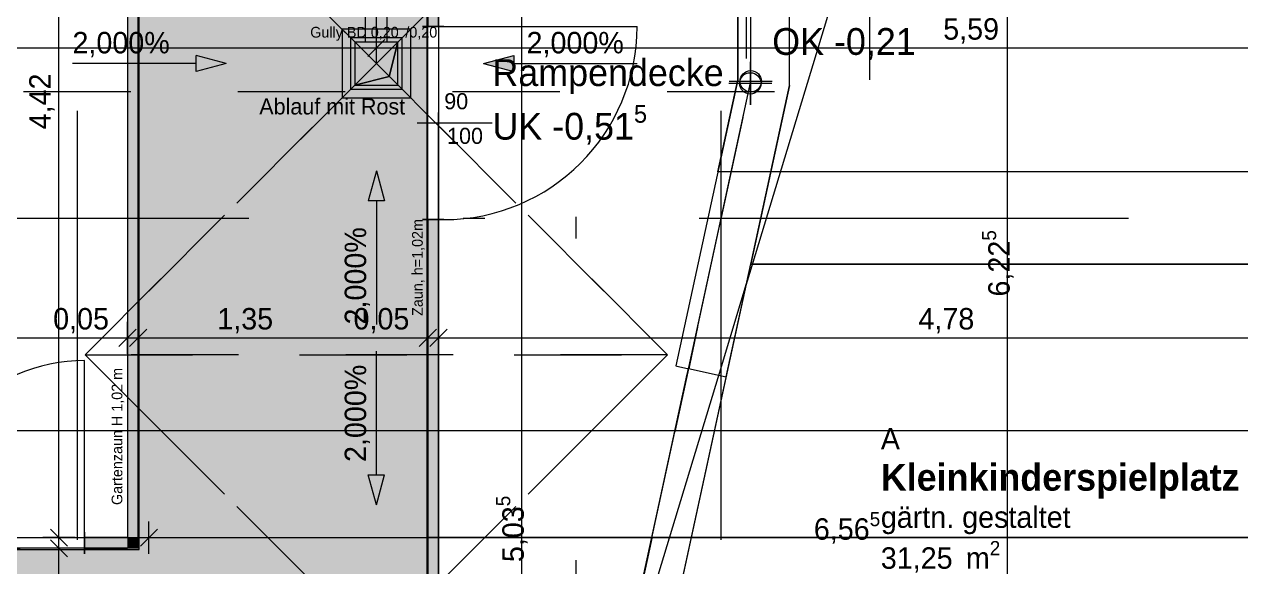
# Model space of a CAD drawing. Header units: metres. Extents: x -3.9 to 83, y -38 to 6.2.
# Drawn here: x 11.75 to 17.42, y -19.63 to -17.1 of the extents above; entities that cross this region are included whole.
import ezdxf

# ---------------------------------------------------------------- set-up
doc = ezdxf.new("R2010")
doc.units = ezdxf.units.M
doc.header["$MEASUREMENT"] = 0
doc.set_wipeout_variables(frame=1)
for name, pattern in [('Achse', [0.004, 0.002, -0.001, 0, -0.001]), ('PUNKT', [1, 0, -1]), ('Schnittlinie', [0.006, 0.003, -0.0015, 0, -0.0015]), ('Untersicht', [0.001, 0.0005, -0.0005]), ('Wipeout_Contour', [1, 0, -1])]:
    doc.linetypes.add(name, pattern=pattern)
for name, color, linetype in [('0._EG PP_2_000 Achsraster', 7, 'Continuous'), ('0._EG PP_2_110 Wand Aussen', 7, 'Continuous'), ('0._EG PP_2_140 Geländer transparent', 7, 'Continuous'), ('0._EG PP_2_210 Decke', 7, 'Continuous'), ('0._EG PP_2_220 Bodenaufbau', 7, 'Continuous'), ('0._EG PP_2_221 Bodenaufbau - Abdichtung', 7, 'Continuous'), ('0._EG PP_2_221 Bodenaufbau - Terrassenbelag', 7, 'Continuous'), ('0._EG PP_2_270 Deckendurchbruchsymbol', 7, 'Continuous'), ('0._EG PP_2_330 Dachaufbau', 7, 'Continuous'), ('0._EG PP_2_420 Rampe', 7, 'Continuous'), ('0._EG PP_2_611 Entwässerung', 7, 'Continuous'), ('0._EG PP_2_717 Außen Ausstattung', 7, 'Continuous'), ('0._EG PP_2_810 Raum', 7, 'Continuous'), ('0._EG PP_2_815 Raumbegrenzung', 7, 'Continuous'), ('0._EG PP_2_851 Marker Schnitt', 7, 'Continuous'), ('0._EG PP_2_945 Einreichplan Beschriftung', 7, 'Continuous'), ('0._EG PP_2_950 Polierplan Bemaßung', 7, 'Continuous'), ('0._EG PP_2_955 Polierplan Beschriftung', 7, 'Continuous')]:
    doc.layers.add(name, color=color, linetype=linetype)
doc.styles.add('ERSTELLTER_STIL_10', font='')
doc.styles.add('ERSTELLTER_STIL_2', font='')
doc.styles.get('ERSTELLTER_STIL_10').set_extended_font_data('Eurostile', bold=True)
doc.styles.get('ERSTELLTER_STIL_2').set_extended_font_data('Eurostile')

msp = doc.modelspace()

# ---------------------------------------------------------------- hatches: boundary and pattern name
at = {"layer": '0._EG PP_2_140 Geländer transparent', "linetype": 'Continuous', "lineweight": 13}
for points in [[(13.635, -16.64), (13.635, -17.1076), (13.685, -17.1076), (13.685, -16.64)], [(12.285, -19.49), (12.285, -17.05), (12.235, -17.05), (12.235, -19.49)], [(13.635, -19.295), (13.685, -19.295), (13.685, -18.0076), (13.635, -18.0076)], [(13.635, -19.295), (13.635, -21.29), (13.685, -21.29), (13.685, -19.295)], [(12.235, -19.49), (12.035, -19.49), (12.035, -19.54), (12.235, -19.54)], [(12.235, -19.49), (12.235, -19.54), (12.285, -19.54)], [(12.285, -19.49), (12.235, -19.49), (12.285, -19.54)]]:
    msp.add_hatch(color=4, dxfattribs=at).paths.add_polyline_path(points)
at = {"layer": '0._EG PP_2_270 Deckendurchbruchsymbol', "linetype": 'Continuous', "lineweight": 0, "true_color": 0x000000}
msp.add_hatch(color=18, dxfattribs=at).paths.add_polyline_path([(13.295, -17.38), (13.495, -17.38), (13.495, -17.18), (13.4546, -17.3396)])
at = {"layer": '0._EG PP_2_950 Polierplan Bemaßung', "linetype": 'Continuous', "lineweight": 13, "true_color": 0x6c6cff}
for points in [[(12.695, -17.28), (12.555, -17.2425), (12.555, -17.3175)], [(13.895, -17.28), (14.035, -17.3175), (14.035, -17.2425)], [(13.395, -17.78), (13.3575, -17.92), (13.4325, -17.92)], [(13.395, -19.3375), (13.4325, -19.1975), (13.3575, -19.1975)]]:
    msp.add_hatch(color=171, dxfattribs=at).paths.add_polyline_path(points)

# ---------------------------------------------------------------- linework, layer by layer
at = {"layer": '0._EG PP_2_000 Achsraster', "color": 5, "linetype": 'Achse', "lineweight": 0, "ltscale": 1000}
msp.add_line((12, 3), (12, -36), dxfattribs=at)
at = {"layer": '0._EG PP_2_140 Geländer transparent', "color": 8, "linetype": 'Continuous', "lineweight": 13, "ltscale": 1000}
for p, q in [((13.61, -17.1076), (13.635, -17.1076)), ((13.71, -17.1076), (13.61, -17.1076)), ((13.635, -17.1076), (13.685, -17.1076)), ((13.685, -17.1076), (13.71, -17.1076)), ((13.61, -18.0076), (13.635, -18.0076)), ((13.71, -18.0076), (13.61, -18.0076)), ((13.635, -18.0076), (13.685, -18.0076)), ((13.685, -18.0076), (13.71, -18.0076)), ((12.035, -19.49), (12.035, -19.465)), ((12.035, -19.465), (12.035, -19.565)), ((12.035, -19.54), (12.035, -19.49)), ((12.035, -19.565), (12.035, -19.54))]:
    msp.add_line(p, q, dxfattribs=at)
at = {"layer": '0._EG PP_2_140 Geländer transparent', "color": 7, "linetype": 'Continuous', "lineweight": 18, "ltscale": 1000}
for p, q in [((13.635, -17.1076), (13.685, -17.1076)), ((13.635, -17.1076), (13.685, -17.1076)), ((13.635, -17.1076), (13.685, -17.1076)), ((13.635, -18.0076), (13.685, -18.0076)), ((13.635, -18.0076), (13.685, -18.0076)), ((13.635, -18.0076), (13.685, -18.0076)), ((12.035, -19.49), (12.035, -19.54)), ((12.035, -19.49), (12.035, -19.54)), ((12.035, -19.49), (12.035, -19.54))]:
    msp.add_line(p, q, dxfattribs=at)
at = {"layer": '0._EG PP_2_140 Geländer transparent', "color": 8, "linetype": 'Untersicht', "lineweight": 13, "ltscale": 1000}
for p, q in [((13.635, -18.0076), (13.635, -17.1076)), ((13.685, -18.0076), (13.685, -17.1076)), ((11.235, -19.49), (12.035, -19.49)), ((11.235, -19.54), (12.035, -19.54))]:
    msp.add_line(p, q, dxfattribs=at)
at = {"layer": '0._EG PP_2_140 Geländer transparent', "color": 7, "linetype": 'Continuous', "lineweight": 13, "ltscale": 1000}
for p, q in [((13.71, -17.1076), (14.61, -17.1076)), ((13.935, -17.5576), (13.585, -17.5576)), ((12.035, -19.465), (12.035, -18.665))]:
    msp.add_line(p, q, dxfattribs=at)
at = {"layer": '0._EG PP_2_140 Geländer transparent', "color": 7, "linetype": 'Continuous', "lineweight": 18, "ltscale": 1000, "flags": 128}
for points in [[(13.635, -16.59), (13.635, -17.1076)], [(13.685, -17.1076), (13.685, -16.64)], [(12.235, -17.05), (12.235, -19.49)], [(12.285, -19.54), (12.285, -17.05)], [(13.635, -18.0076), (13.635, -19.295)], [(13.685, -19.295), (13.685, -18.0076)], [(13.635, -19.295), (13.635, -21.29)], [(13.685, -21.29), (13.685, -19.295)], [(12.235, -19.49), (12.035, -19.49)], [(12.035, -19.54), (12.235, -19.54)], [(12.285, -19.54), (12.235, -19.54)]]:
    msp.add_lwpolyline(points, dxfattribs=at)
at = {"layer": '0._EG PP_2_140 Geländer transparent', "color": 7, "linetype": 'Continuous', "lineweight": 13, "ltscale": 1000}
for centre, radius, start, end in [((13.71, -17.1076), 0.9, 270, 0), ((12.035, -19.465), 0.8, 90, 180)]:
    msp.add_arc(centre, radius, start, end, dxfattribs=at)
at = {"layer": '0._EG PP_2_220 Bodenaufbau', "color": 7, "linetype": 'Continuous', "lineweight": 13, "ltscale": 1000, "true_color": 0xf4f4f4, "flags": 128}
msp.add_lwpolyline([(13.635, -21.295), (18.8503, -21.295), (18.8503, -19.4902), (13.635, -19.4902)], close=True, dxfattribs=at)
at = {"layer": '0._EG PP_2_221 Bodenaufbau - Abdichtung', "color": 171, "linetype": 'Untersicht', "lineweight": 13, "ltscale": 1000, "true_color": 0x6c6cff, "flags": 128}
for points in [[(13.395, -17.28), (10.985, -14.87)], [(10.99, -14.875), (13.395, -17.28)], [(12.0375, -18.6375), (13.395, -17.28)], [(13.395, -17.28), (12.0375, -18.6375)], [(13.395, -17.28), (14.7525, -18.6375)], [(14.7525, -18.6375), (13.395, -17.28)], [(14.7525, -18.6375), (12.0375, -18.6375)], [(13.395, -19.995), (12.0375, -18.6375)], [(12.0375, -18.6375), (14.7525, -18.6375)], [(12.0375, -18.6375), (13.395, -19.995)], [(14.7525, -18.6375), (13.395, -19.995)], [(13.395, -19.995), (14.7525, -18.6375)]]:
    msp.add_lwpolyline(points, dxfattribs=at)
at = {"layer": '0._EG PP_2_221 Bodenaufbau - Terrassenbelag', "color": 7, "linetype": 'Continuous', "lineweight": 18, "ltscale": 1000, "flags": 128}
for points in [[(12.29, -19.545), (12.29, -15.28)], [(13.63, -16.585), (13.63, -21.29)], [(5.435, -19.545), (12.29, -19.545)]]:
    msp.add_lwpolyline(points, dxfattribs=at)
at = {"layer": '0._EG PP_2_270 Deckendurchbruchsymbol', "color": 7, "linetype": 'Continuous', "lineweight": 13, "ltscale": 1000, "flags": 128}
for points in [[(13.4546, -17.3396), (13.495, -17.18), (13.295, -17.18), (13.295, -17.38)], [(13.295, -17.38), (13.495, -17.38), (13.495, -17.18), (13.4546, -17.3396)]]:
    msp.add_lwpolyline(points, close=True, dxfattribs=at)
at = {"layer": '0._EG PP_2_611 Entwässerung', "color": 8, "linetype": 'Untersicht', "lineweight": 0, "ltscale": 1000}
for p, q in [((13.345, -17.18), (13.345, -15.28)), ((13.445, -17.18), (13.445, -15.28)), ((13.445, -17.18), (13.345, -17.18))]:
    msp.add_line(p, q, dxfattribs=at)
at = {"layer": '0._EG PP_2_611 Entwässerung', "color": 76, "linetype": 'Achse', "lineweight": 13, "ltscale": 1000, "true_color": 0x3f7f02}
msp.add_line((13.395, -17.18), (13.395, -15.28), dxfattribs=at)
at = {"layer": '0._EG PP_2_611 Entwässerung', "color": 7, "linetype": 'Continuous', "lineweight": 13, "ltscale": 1000}
for p, q in [((13.555, -17.12), (13.235, -17.12)), ((13.235, -17.12), (13.235, -17.44)), ((13.555, -17.44), (13.555, -17.12)), ((13.515, -17.16), (13.275, -17.16)), ((13.275, -17.16), (13.275, -17.4)), ((13.515, -17.4), (13.515, -17.16)), ((13.275, -17.4), (13.515, -17.4)), ((13.235, -17.44), (13.555, -17.44))]:
    msp.add_line(p, q, dxfattribs=at)
at = {"layer": '0._EG PP_2_717 Außen Ausstattung', "color": 7, "linetype": 'Continuous', "lineweight": 13, "ltscale": 1000}
msp.add_line((12.035, -19.49), (12.035, -18.69), dxfattribs=at)
at = {"layer": '0._EG PP_2_851 Marker Schnitt', "color": 7, "linetype": 'Schnittlinie', "lineweight": 13, "ltscale": 1000}
msp.add_line((14.325, 4.805), (14.325, -35.645), dxfattribs=at)
at = {"layer": '0._EG PP_2_950 Polierplan Bemaßung', "color": 6, "linetype": 'Continuous', "lineweight": 13, "ltscale": 1000, "true_color": 0xfb02fe}
for p, q in [((11.9158, -19.49), (11.9158, -15.07)), ((16.3372, -21.295), (16.3372, -15.07)), ((14.0725, -21.675), (14.0725, -16.64)), ((13.435, -17.167), (13.355, -17.247)), ((13.395, -17.282), (13.395, -17.132)), ((8.585, -17.207), (13.395, -17.207)), ((12.275, -18.5183), (12.195, -18.5983)), ((12.235, -18.6333), (12.235, -18.4833)), ((12.325, -18.5183), (12.245, -18.5983)), ((12.285, -18.6333), (12.285, -18.4833)), ((13.675, -18.5183), (13.595, -18.5983)), ((13.635, -18.6333), (13.635, -18.4833)), ((13.725, -18.5183), (13.645, -18.5983)), ((13.685, -18.6333), (13.685, -18.4833)), ((6.935, -18.5583), (12.235, -18.5583)), ((12.235, -18.5583), (12.285, -18.5583)), ((12.285, -18.5583), (13.635, -18.5583)), ((13.635, -18.5583), (13.685, -18.5583)), ((11.9908, -19.49), (11.8408, -19.49)), ((11.8758, -19.45), (11.9558, -19.53)), ((11.8758, -19.5), (11.9558, -19.58)), ((11.9158, -19.54), (11.9158, -19.49)), ((11.9908, -19.54), (11.8408, -19.54)), ((11.9158, -20.99), (11.9158, -19.54))]:
    msp.add_line(p, q, dxfattribs=at)
at = {"layer": '0._EG PP_2_950 Polierplan Bemaßung', "color": 171, "linetype": 'Continuous', "lineweight": 13, "ltscale": 1000, "true_color": 0x6c6cff}
for p, q in [((12.495, -17.28), (11.9787, -17.28)), ((12.555, -17.28), (12.495, -17.28)), ((12.555, -17.3175), (12.555, -17.2425)), ((12.695, -17.28), (12.555, -17.2425)), ((12.695, -17.28), (12.555, -17.3175)), ((13.895, -17.28), (14.035, -17.2425)), ((13.895, -17.28), (14.035, -17.3175)), ((14.035, -17.2425), (14.035, -17.3175)), ((14.035, -17.28), (14.095, -17.28)), ((14.095, -17.28), (14.6113, -17.28)), ((13.395, -17.78), (13.3575, -17.92)), ((13.395, -17.78), (13.4325, -17.92)), ((13.4325, -17.92), (13.3575, -17.92)), ((13.395, -17.92), (13.395, -17.98)), ((13.395, -17.98), (13.395, -18.4963)), ((13.395, -19.1375), (13.395, -18.6212)), ((13.395, -19.1975), (13.395, -19.1375)), ((13.3575, -19.1975), (13.4325, -19.1975)), ((13.395, -19.3375), (13.3575, -19.1975)), ((13.395, -19.3375), (13.4325, -19.1975))]:
    msp.add_line(p, q, dxfattribs=at)
at = {"layer": '0._EG PP_2_950 Polierplan Bemaßung', "color": 1, "linetype": 'Continuous', "lineweight": 13, "ltscale": 1000, "true_color": 0xfb0106}
for p, q in [((0.065, -18.9902), (18.9, -18.9902)), ((12.335, -19.5652), (12.335, -19.4152)), ((5.435, -19.4902), (12.335, -19.4902)), ((12.375, -19.4502), (12.295, -19.5302)), ((12.335, -19.4902), (18.9, -19.4902))]:
    msp.add_line(p, q, dxfattribs=at)

# ---------------------------------------------------------------- texts
at = {"layer": '0._EG PP_2_140 Geländer transparent', "color": 7, "linetype": 'Continuous', "lineweight": 13, "char_height": 0.075, "attachment_point": 9, "style": 'ERSTELLTER_STIL_2'}
for s, insert in [('\\A1;{\\pqr;\\pt0;\\fEurostile|b0|i0|c0|p0;\\W1.000000;90}', (13.823, -17.494)), ('\\A1;{\\pqr;\\pt0;\\fEurostile|b0|i0|c0|p0;\\W1.000000;100}', (13.892, -17.6555))]:
    msp.add_mtext(s, dxfattribs=dict(at, insert=insert))
at = {"layer": '0._EG PP_2_270 Deckendurchbruchsymbol', "color": 1, "linetype": 'Continuous', "lineweight": 0, "insert": (13.395, -17.1738), "char_height": 0.05, "attachment_point": 8, "style": 'ERSTELLTER_STIL_2'}
msp.add_mtext('\\A1;{\\pqc;\\pt0;\\fEurostile|b0|i0|c0|p0;\\W1.000000;Gully BD 0,20\\fEurostile|b0|i0|c0|p0;\\W1.000000;\\A1{\\H.66x;\\S^  ;}\\fEurostile|b0|i0|c0|p0;\\W1.000000; /0,20\\fEurostile|b0|i0|c0|p0;\\W1.000000;\\A1{\\H.66x;\\S^  ;}\\fEurostile|b0|i0|c0|p0;\\W1.000000;\\fEurostile|b0|i0|c0|p0;\\W1.000000;\\A1{\\H.66x;\\S^  ;}}', dxfattribs=at)
at = {"layer": '0._EG PP_2_810 Raum', "color": 7, "linetype": 'Continuous', "lineweight": 13, "attachment_point": 1}
for s, insert, char_height, style in [('\\A1;{\\pql;\\pt0;\\fEurostile|b0|i0|c0|p0;\\W1.000000;A}', (15.7462, -18.979), 0.1, 'ERSTELLTER_STIL_2'), ('\\A1;{\\pql;\\pt0;\\fEurostile|b1|i0|c0|p0;\\W1.000000;Kleinkinderspielplatz}', (15.7462, -19.1462), 0.125, 'ERSTELLTER_STIL_10'), ('\\A1;{\\pql;\\pt0;\\fEurostile|b0|i0|c0|p0;\\W1.000000;gärtn. gestaltet}', (15.7462, -19.3446), 0.1, 'ERSTELLTER_STIL_2'), ('\\A1;{\\pql;\\pt0,0.05;\\fEurostile|b0|i0|c0|p0;\\W1.000000;31,25\\fEurostile|b0|i0|c0|p0;\\W1.000000;\\A1{\\H.66x;\\S^  ;}\\fEurostile|b0|i0|c0|p0;\\W1.000000; m\\fEurostile|b0|i0|c0|p0;\\W1.000000;\\A1{\\H.66x;\\S2^  ;}}', (15.7462, -19.5061), 0.1, 'ERSTELLTER_STIL_2')]:
    msp.add_mtext(s, dxfattribs=dict(at, insert=insert, char_height=char_height, style=style))
at = {"layer": '0._EG PP_2_945 Einreichplan Beschriftung', "color": 7, "linetype": 'Continuous', "lineweight": 13, "char_height": 0.05, "attachment_point": 7, "rotation": 90, "style": 'ERSTELLTER_STIL_2'}
for s, insert in [('\\A1;{\\pql;\\fEurostile|b0|i0|c0|p0;\\W1.000000;Zaun, h=1,02m}', (13.6205, -18.4563)), ('\\A1;{\\pql;\\fEurostile|b0|i0|c0|p0;\\W1.000000;Gartenzaun\\fEurostile|b0|i0|c0|p0;\\W1.000000; H \\fEurostile|b0|i0|c0|p0;\\W1.000000;1,02\\fEurostile|b0|i0|c0|p0;\\W1.000000; m}', (12.2205, -19.3381))]:
    msp.add_mtext(s, dxfattribs=dict(at, insert=insert))
at = {"layer": '0._EG PP_2_950 Polierplan Bemaßung', "color": 6, "linetype": 'Continuous', "lineweight": 13, "true_color": 0xfb02fe, "char_height": 0.1, "width": 0.306373, "attachment_point": 7, "style": 'ERSTELLTER_STIL_2'}
for s, insert in [('\\A1;{\\pql;\\fEurostile|b0|i0|c0|p0;\\W1.000000;5,59}', (16.0369, -17.187)), ('\\A1;{\\pql;\\fEurostile|b0|i0|c0|p0;\\W1.000000;0,05}', (11.8886, -18.5383)), ('\\A1;{\\pql;\\fEurostile|b0|i0|c0|p0;\\W1.000000;1,35}', (12.6536, -18.5383)), ('\\A1;{\\pql;\\fEurostile|b0|i0|c0|p0;\\W1.000000;0,05}', (13.2886, -18.5383)), ('\\A1;{\\pql;\\fEurostile|b0|i0|c0|p0;\\W1.000000;4,78}', (15.9216, -18.5383))]:
    msp.add_mtext(s, dxfattribs=dict(at, insert=insert))
at = {"layer": '0._EG PP_2_950 Polierplan Bemaßung', "color": 171, "linetype": 'Continuous', "lineweight": 13, "true_color": 0x6c6cff, "char_height": 0.1, "attachment_point": 7, "style": 'ERSTELLTER_STIL_2'}
for insert in [(11.9787, -17.251), (14.095, -17.251)]:
    msp.add_mtext('\\A1;{\\pql;\\fEurostile|b0|i0|c0|p0;\\W1.000000;2,000\\fEurostile|b0|i0|c0|p0;\\W1.000000;%}', dxfattribs=dict(at, insert=insert))
at = {"layer": '0._EG PP_2_950 Polierplan Bemaßung', "color": 6, "linetype": 'Continuous', "lineweight": 13, "true_color": 0xfb02fe, "insert": (11.8958, -17.5864), "char_height": 0.1, "width": 0.306373, "attachment_point": 7, "rotation": 90, "style": 'ERSTELLTER_STIL_2'}
msp.add_mtext('\\A1;{\\pql;\\fEurostile|b0|i0|c0|p0;\\W1.000000;4,42}', dxfattribs=at)
at = {"layer": '0._EG PP_2_950 Polierplan Bemaßung', "color": 7, "linetype": 'Continuous', "lineweight": 13, "insert": (13.9359, -17.6711), "char_height": 0.125, "attachment_point": 7, "style": 'ERSTELLTER_STIL_2'}
msp.add_mtext('\\A1;{\\pql;\\fEurostile|b0|i0|c0|p0;\\W1.000000;UK -0,51\\fEurostile|b0|i0|c0|p0;\\W1.000000;\\A1{\\H.66x;\\S5^  ;}}', dxfattribs=at)
at = {"layer": '0._EG PP_2_950 Polierplan Bemaßung', "color": 171, "linetype": 'Continuous', "lineweight": 13, "true_color": 0x6c6cff, "char_height": 0.1, "attachment_point": 7, "rotation": 90, "style": 'ERSTELLTER_STIL_2'}
for insert in [(13.366, -18.4963), (13.366, -19.1375)]:
    msp.add_mtext('\\A1;{\\pql;\\fEurostile|b0|i0|c0|p0;\\W1.000000;2,000\\fEurostile|b0|i0|c0|p0;\\W1.000000;%}', dxfattribs=dict(at, insert=insert))
at = {"layer": '0._EG PP_2_950 Polierplan Bemaßung', "color": 6, "linetype": 'Continuous', "lineweight": 13, "true_color": 0xfb02fe, "char_height": 0.1, "attachment_point": 7, "rotation": 90, "style": 'ERSTELLTER_STIL_2'}
for s, insert in [('\\A1;{\\pql;\\fEurostile|b0|i0|c0|p0;\\W1.000000;6,22\\fEurostile|b0|i0|c0|p0;\\W1.000000;\\A1{\\H.66x;\\S5^  ;}}', (16.3761, -18.366)), ('\\A1;{\\pql;\\fEurostile|b0|i0|c0|p0;\\W1.000000;5,03\\fEurostile|b0|i0|c0|p0;\\W1.000000;\\A1{\\H.66x;\\S5^  ;}}', (14.1114, -19.6043))]:
    msp.add_mtext(s, dxfattribs=dict(at, insert=insert))
at = {"layer": '0._EG PP_2_950 Polierplan Bemaßung', "color": 1, "linetype": 'Continuous', "lineweight": 13, "true_color": 0xfb0106, "insert": (15.434, -19.5291), "char_height": 0.1, "attachment_point": 7, "style": 'ERSTELLTER_STIL_2'}
msp.add_mtext('\\A1;{\\pql;\\fEurostile|b0|i0|c0|p0;\\W1.000000;6,56\\fEurostile|b0|i0|c0|p0;\\W1.000000;\\A1{\\H.66x;\\S5^  ;}}', dxfattribs=at)
at = {"layer": '0._EG PP_2_955 Polierplan Beschriftung', "color": 7, "linetype": 'Continuous', "lineweight": 13, "insert": (12.8493, -17.4423), "char_height": 0.075, "attachment_point": 1, "style": 'ERSTELLTER_STIL_2'}
msp.add_mtext('\\A1;{\\pql;\\fEurostile|b0|i0|c0|p0;\\W1.000000;Ablauf mit Rost\\fEurostile|b0|i0|c0|p0;\\W1.000000;  }', dxfattribs=at)

# ---------------------------------------------------------------- wipeouts: each hides what was drawn before it
at = {"color": 254, "linetype": 'Wipeout_Contour', "lineweight": 0, "ltscale": 68.977142}
msp.add_wipeout([(15.08, -17.3562), (15.08, -17.3799), (15.085, -17.3568)], dxfattribs=at).dxf.layer = '0._EG PP_2_110 Wand Aussen'

# ---------------------------------------------------------------- next in the draw order: wipeouts: each hides what was drawn before it
at = {"color": 254, "linetype": 'Wipeout_Contour', "lineweight": 0, "ltscale": 69.183768}
msp.add_wipeout([(15.085, -17.3568), (15.085, -17.593), (15.135, -17.3621)], dxfattribs=at).dxf.layer = '0._EG PP_2_110 Wand Aussen'

# ---------------------------------------------------------------- next in the draw order: wipeouts: each hides what was drawn before it
at = {"color": 254, "linetype": 'Wipeout_Contour', "lineweight": 0, "ltscale": 88.678823}
msp.add_wipeout([(15.085, -17.3332), (15.085, -15.07), (15.08, -15.07), (15.08, -17.3562)], dxfattribs=at).dxf.layer = '0._EG PP_2_110 Wand Aussen'
at = {"color": 254, "linetype": 'Wipeout_Contour', "lineweight": 0, "ltscale": 69.099873}
msp.add_wipeout([(15.135, -17.3621), (15.135, -17.3858), (15.14, -17.3627)], dxfattribs=at).dxf.layer = '0._EG PP_2_110 Wand Aussen'

# ---------------------------------------------------------------- next in the draw order: wipeouts: each hides what was drawn before it
at = {"color": 254, "linetype": 'Wipeout_Contour', "lineweight": 0, "ltscale": 69.009799}
msp.add_wipeout([(15.085, -17.3332), (15.08, -17.3562), (15.085, -17.3568)], dxfattribs=at).dxf.layer = '0._EG PP_2_110 Wand Aussen'
at = {"color": 254, "linetype": 'Wipeout_Contour', "lineweight": 0, "ltscale": 69.875408}
msp.add_wipeout([(15.14, -17.3627), (15.14, -18.2129), (15.32, -17.3819)], dxfattribs=at).dxf.layer = '0._EG PP_2_110 Wand Aussen'

# ---------------------------------------------------------------- next in the draw order: wipeouts: each hides what was drawn before it
at = {"color": 254, "linetype": 'Wipeout_Contour', "lineweight": 0, "ltscale": 88.529033}
msp.add_wipeout([(15.135, -17.1259), (15.135, -15.07), (15.085, -15.07), (15.085, -17.3568)], dxfattribs=at).dxf.layer = '0._EG PP_2_110 Wand Aussen'

# ---------------------------------------------------------------- next in the draw order: wipeouts: each hides what was drawn before it
at = {"color": 254, "linetype": 'Wipeout_Contour', "lineweight": 0, "ltscale": 68.927795}
msp.add_wipeout([(15.135, -17.1259), (15.085, -17.3568), (15.135, -17.3621)], dxfattribs=at).dxf.layer = '0._EG PP_2_110 Wand Aussen'

# ---------------------------------------------------------------- next in the draw order: linework, layer by layer
at = {"layer": '0._EG PP_2_110 Wand Aussen', "color": 7, "linetype": 'Continuous', "lineweight": 18, "ltscale": 1000, "flags": 128}
msp.add_lwpolyline([(15.08, -15.07), (15.08, -17.3562)], dxfattribs=at)

# ---------------------------------------------------------------- next in the draw order: wipeouts: each hides what was drawn before it
at = {"color": 254, "linetype": 'Wipeout_Contour', "lineweight": 0, "ltscale": 88.837879}
msp.add_wipeout([(15.14, -17.339), (15.14, -15.07), (15.135, -15.07), (15.135, -17.3621)], dxfattribs=at).dxf.layer = '0._EG PP_2_110 Wand Aussen'

# ---------------------------------------------------------------- next in the draw order: wipeouts: each hides what was drawn before it
at = {"color": 254, "linetype": 'Wipeout_Contour', "lineweight": 0, "ltscale": 69.13033}
msp.add_wipeout([(15.14, -17.339), (15.135, -17.3621), (15.14, -17.3627)], dxfattribs=at).dxf.layer = '0._EG PP_2_110 Wand Aussen'
at = {"color": 254, "linetype": 'Wipeout_Contour', "lineweight": 0, "ltscale": 93.678382}
msp.add_wipeout([(15.08, -17.3562), (14.7912, -18.6896), (14.7961, -18.6907), (15.08, -17.3799)], dxfattribs=at).dxf.layer = '0._EG PP_2_110 Wand Aussen'

# ---------------------------------------------------------------- next in the draw order: wipeouts: each hides what was drawn before it
at = {"color": 254, "linetype": 'Wipeout_Contour', "lineweight": 0, "ltscale": 88.224618}
msp.add_wipeout([(15.32, -16.5317), (15.32, -15.07), (15.14, -15.07), (15.14, -17.3627)], dxfattribs=at).dxf.layer = '0._EG PP_2_110 Wand Aussen'
at = {"color": 254, "linetype": 'Wipeout_Contour', "lineweight": 0, "ltscale": 93.913889}
msp.add_wipeout([(15.085, -17.3568), (14.7961, -18.6907), (14.8449, -18.7013), (15.085, -17.593)], dxfattribs=at).dxf.layer = '0._EG PP_2_110 Wand Aussen'

# ---------------------------------------------------------------- next in the draw order: linework, layer by layer
at = {"layer": '0._EG PP_2_110 Wand Aussen', "color": 7, "linetype": 'Continuous', "lineweight": 18, "ltscale": 1000, "flags": 128}
msp.add_lwpolyline([(14.7912, -18.6896), (14.7961, -18.6907)], dxfattribs=at)

# ---------------------------------------------------------------- next in the draw order: wipeouts: each hides what was drawn before it
at = {"color": 254, "linetype": 'Wipeout_Contour', "lineweight": 0, "ltscale": 68.788402}
msp.add_wipeout([(15.32, -16.5317), (15.14, -17.3627), (15.32, -17.3819)], dxfattribs=at).dxf.layer = '0._EG PP_2_110 Wand Aussen'

# ---------------------------------------------------------------- next in the draw order: linework, layer by layer
at = {"layer": '0._EG PP_2_110 Wand Aussen', "color": 7, "linetype": 'Continuous', "lineweight": 18, "ltscale": 1000, "flags": 128}
for points in [[(15.32, -17.3819), (15.32, -15.07)], [(15.32, -17.3819), (15.14, -18.2129)]]:
    msp.add_lwpolyline(points, dxfattribs=at)
at = {"layer": '0._EG PP_2_221 Bodenaufbau - Abdichtung', "color": 171, "linetype": 'Untersicht', "lineweight": 13, "ltscale": 1000, "true_color": 0x6c6cff, "flags": 128}
for points in [[(15.14, -15.535), (13.395, -17.28)], [(13.395, -17.28), (15.14, -15.535)]]:
    msp.add_lwpolyline(points, dxfattribs=at)
at = {"layer": '0._EG PP_2_950 Polierplan Bemaßung', "color": 6, "linetype": 'Continuous', "lineweight": 13, "ltscale": 1000, "true_color": 0xfb02fe}
msp.add_line((13.395, -17.207), (18.9853, -17.207), dxfattribs=at)

# ---------------------------------------------------------------- next in the draw order: texts
at = {"layer": '0._EG PP_2_950 Polierplan Bemaßung', "color": 7, "linetype": 'Continuous', "lineweight": 13, "insert": (15.24, -17.2627), "char_height": 0.125, "width": 0.705689, "attachment_point": 7, "style": 'ERSTELLTER_STIL_2'}
msp.add_mtext('\\A1;{\\pql;\\fEurostile|b0|i0|c0|p0;\\W1.000000;OK -0,21}', dxfattribs=at)

# ---------------------------------------------------------------- next in the draw order: wipeouts: each hides what was drawn before it
at = {"color": 254, "linetype": 'Wipeout_Contour', "lineweight": 0, "ltscale": 93.844427}
msp.add_wipeout([(15.135, -17.3621), (14.8449, -18.7013), (14.8498, -18.7023), (15.135, -17.3858)], dxfattribs=at).dxf.layer = '0._EG PP_2_110 Wand Aussen'

# ---------------------------------------------------------------- next in the draw order: wipeouts: each hides what was drawn before it
at = {"color": 254, "linetype": 'Wipeout_Contour', "lineweight": 0, "ltscale": 94.7142}
msp.add_wipeout([(15.14, -17.3627), (14.8498, -18.7023), (15.0257, -18.7404), (15.14, -18.2129)], dxfattribs=at).dxf.layer = '0._EG PP_2_110 Wand Aussen'

# ---------------------------------------------------------------- next in the draw order: hatches: boundary and pattern name
at = {"layer": '0._EG PP_2_221 Bodenaufbau - Terrassenbelag', "linetype": 'Continuous', "lineweight": 0, "true_color": 0x111111}
msp.add_hatch(color=250, dxfattribs=at).paths.add_polyline_path([(5.435, -20.735), (10.845, -20.735), (10.845, -20.985), (12.19, -20.985), (12.19, -21.29), (12.46, -21.29), (12.46, -21.16), (12.58, -21.16), (12.58, -21.29), (13.63, -21.29), (13.63, -16.585), (15.075, -16.585), (15.075, -15.075), (12.785, -15.075), (12.785, -15.205), (12.665, -15.205), (12.665, -15.075), (12.37, -15.075), (12.37, -15.28), (12.29, -15.28), (12.29, -19.545), (5.435, -19.545)])

# ---------------------------------------------------------------- next in the draw order: linework, layer by layer
at = {"layer": '0._EG PP_2_000 Achsraster', "color": 5, "linetype": 'Achse', "lineweight": 0, "ltscale": 1000}
for p, q in [((15, 3), (15, -36)), ((-1.5, -18), (21, -18))]:
    msp.add_line(p, q, dxfattribs=at)
at = {"layer": '0._EG PP_2_110 Wand Aussen', "color": 7, "linetype": 'Continuous', "lineweight": 18, "ltscale": 1000, "flags": 128}
for points in [[(15.08, -17.3562), (14.7912, -18.6896)], [(15.0257, -18.7404), (15.14, -18.2129)], [(14.7961, -18.6907), (14.8449, -18.7013)], [(14.8449, -18.7013), (14.8498, -18.7023)], [(14.8498, -18.7023), (15.0257, -18.7404)]]:
    msp.add_lwpolyline(points, dxfattribs=at)
at = {"layer": '0._EG PP_2_210 Decke', "color": 8, "linetype": 'Continuous', "lineweight": 13, "ltscale": 1000, "flags": 128}
msp.add_lwpolyline([(0.1831, -14.47), (0.185, -14.9998), (0.185, -21.895), (3.305, -21.895), (3.305, -22.165), (4.905, -22.165), (4.905, -24.32), (7.875, -24.32), (7.875, -23.85), (9.87, -23.85), (9.87, -24.32), (13.0067, -24.32), (12.9484, -23.92), (12.865, -23.92), (12.865, -21.895), (18.7604, -21.895), (18.7621, -21.495), (18.7694, -20.4274), (14.6603, -20.4274), (15.32, -17.3819), (15.32, -14.87), (15.32, -14.47)], close=True, dxfattribs=at)
at = {"layer": '0._EG PP_2_210 Decke', "color": 8, "linetype": 'Untersicht', "lineweight": 13, "ltscale": 1000, "flags": 128}
msp.add_lwpolyline([(3.29, -14.87), (3.29, -17.41), (15.6953, -17.41), (15.6953, -14.87)], dxfattribs=at)
at = {"layer": '0._EG PP_2_220 Bodenaufbau', "color": 7, "linetype": 'Continuous', "lineweight": 13, "ltscale": 1000, "true_color": 0xf4f4f4, "flags": 128}
for points in [[(0.1846, -14.87), (0.185, -21.495), (5.305, -21.495), (5.305, -23.92), (7.875, -23.92), (7.875, -23.81), (9.895, -23.81), (9.895, -23.92), (10.085, -23.92), (10.085, -23.68), (10.895, -23.68), (10.895, -23.92), (12.465, -23.92), (12.465, -21.495), (18.4632, -21.495), (18.4737, -19.8717), (14.5965, -19.8717), (15.14, -17.3627), (15.14, -14.87)], [(0.1853, -15.07), (0.185, -14.9998), (0.185, -21.365), (5.435, -21.365), (5.435, -23.79), (7.875, -23.79), (7.875, -23.85), (9.875, -23.85), (9.875, -23.79), (10.035, -23.79), (10.035, -23.68), (10.94, -23.68), (10.94, -23.79), (12.335, -23.79), (12.335, -21.365), (18.463, -21.365), (18.4871, -17.7847), (14.9872, -17.7847), (15.08, -17.3563), (15.08, -14.87), (13.61, -14.87), (13.61, -15.07)], [(12.285, -15.07), (12.285, -19.54), (5.435, -19.54), (5.435, -23.79), (7.875, -23.79), (7.875, -23.85), (9.875, -23.85), (9.875, -23.79), (12.335, -23.79), (12.335, -21.295), (13.635, -21.295), (13.635, -16.59), (15.08, -16.59), (15.08, -15.07)]]:
    msp.add_lwpolyline(points, close=True, dxfattribs=at)
at = {"layer": '0._EG PP_2_220 Bodenaufbau', "color": 7, "linetype": 'Continuous', "lineweight": 13, "ltscale": 1000, "flags": 128}
for points in [[(14.6029, -20.6925), (15.1396, -18.215)], [(15.1396, -18.215), (18.3843, -18.215)]]:
    msp.add_lwpolyline(points, dxfattribs=at)
at = {"layer": '0._EG PP_2_221 Bodenaufbau - Abdichtung', "color": 171, "linetype": 'Untersicht', "lineweight": 13, "ltscale": 1000, "true_color": 0x6c6cff, "flags": 128}
for points in [[(14.5268, -20.1935), (15.1196, -17.4567), (15.1196, -17.05), (15.12, -14.8696)], [(15.14, -15.535), (15.14, -17.3627), (14.5268, -20.1935)]]:
    msp.add_lwpolyline(points, dxfattribs=at)
at = {"layer": '0._EG PP_2_330 Dachaufbau', "color": 253, "linetype": 'PUNKT', "lineweight": 13, "ltscale": 1000, "true_color": 0xafcca4, "flags": 128}
msp.add_lwpolyline([(14.5351, -19.8717), (15.08, -17.3562), (15.08, -17.05)], dxfattribs=at)
at = {"layer": '0._EG PP_2_420 Rampe', "color": 251, "linetype": 'Continuous', "lineweight": 13, "ltscale": 1000, "true_color": 0x5f5f5f}
msp.add_line((14.4762, -20.4274), (16.8264, -12.685), dxfattribs=at)
at = {"layer": '0._EG PP_2_420 Rampe', "color": 7, "linetype": 'Continuous', "lineweight": 13, "ltscale": 1000, "flags": 128}
for points in [[(15.1396, -18.215), (15.32, -17.3819), (15.32, -6.2773)], [(18.5843, -18.215), (15.1396, -18.215)]]:
    msp.add_lwpolyline(points, dxfattribs=at)
at = {"layer": '0._EG PP_2_420 Rampe', "color": 8, "linetype": 'Continuous', "lineweight": 13, "ltscale": 1000, "flags": 128}
msp.add_lwpolyline([(14.4762, -20.4274), (15.14, -17.3627), (15.14, -12.685)], dxfattribs=at)
at = {"layer": '0._EG PP_2_815 Raumbegrenzung', "color": 8, "linetype": 'Continuous', "lineweight": 13, "ltscale": 1000, "flags": 128}
msp.add_lwpolyline([(15.13, -15.07), (15.13, -16.64), (13.685, -16.64), (13.685, -21.365)], dxfattribs=at)
at = {"layer": '0._EG PP_2_950 Polierplan Bemaßung', "color": 7, "linetype": 'Continuous', "lineweight": 13, "ltscale": 1000}
for p, q in [((15.1379, -17.2724), (15.1379, -17.4724)), ((15.14, -17.4627), (15.14, -17.2627)), ((15.2379, -17.3724), (15.0379, -17.3724)), ((15.04, -17.3627), (15.24, -17.3627))]:
    msp.add_line(p, q, dxfattribs=at)
at = {"layer": '0._EG PP_2_950 Polierplan Bemaßung', "color": 6, "linetype": 'Continuous', "lineweight": 13, "ltscale": 1000, "true_color": 0xfb02fe}
msp.add_line((13.685, -18.5583), (18.4645, -18.5583), dxfattribs=at)
at = {"layer": '0._EG PP_2_950 Polierplan Bemaßung', "color": 7, "linetype": 'Continuous', "lineweight": 13, "ltscale": 1000}
for centre in [(15.1379, -17.3724), (15.14, -17.3627)]:
    msp.add_circle(centre, 0.05, dxfattribs=at)

# ---------------------------------------------------------------- next in the draw order: texts
at = {"layer": '0._EG PP_2_950 Polierplan Bemaßung', "color": 7, "linetype": 'Continuous', "lineweight": 13, "insert": (13.9359, -17.4224), "char_height": 0.125, "width": 1.102021, "attachment_point": 7, "style": 'ERSTELLTER_STIL_2'}
msp.add_mtext('\\A1;{\\pql;\\fEurostile|b0|i0|c0|p0;\\W1.000000;Rampendecke}', dxfattribs=at)

doc.saveas('drawing.dxf')
